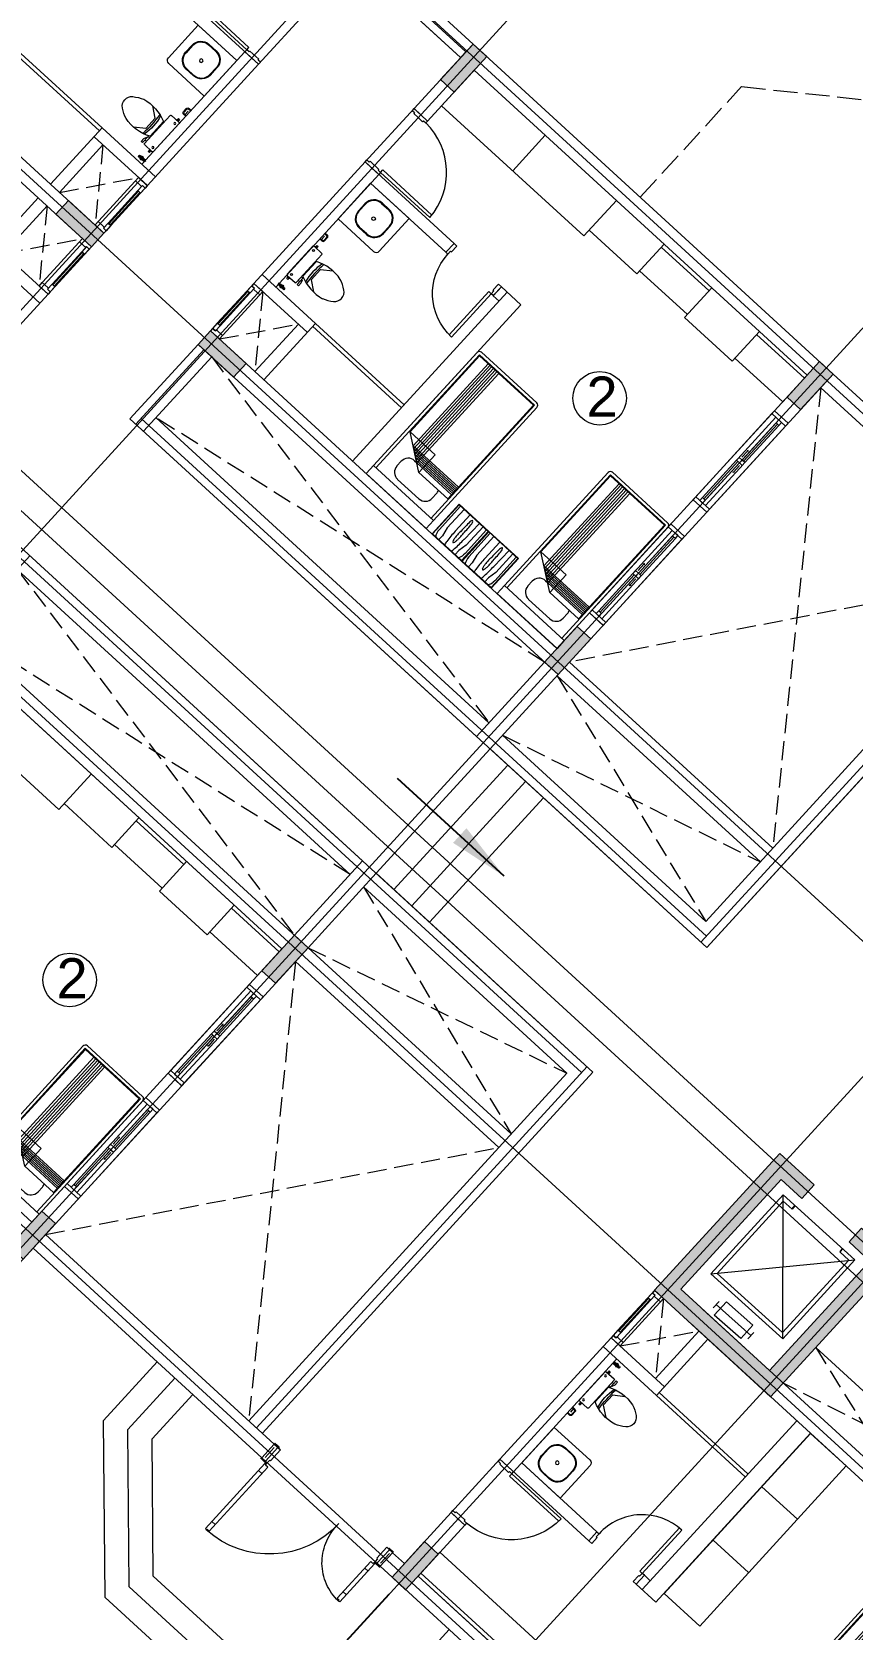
# Model space of a CAD drawing. Header units: metres. Extents: x 750 to 3116, y -341 to 1465.
# Drawn here: x 1597.87 to 1608.08, y 900.65 to 920.52 of the extents above; entities that cross this region are included whole.
import ezdxf
from ezdxf.enums import TextEntityAlignment as Align

# ---------------------------------------------------------------- set-up
doc = ezdxf.new("R2010")
doc.units = ezdxf.units.M
doc.linetypes.add('ACAD_ISO02W100', pattern=[15, 12, -3])
doc.linetypes.add('HIDDEN', pattern=[0.375, 0.25, -0.125])
for name, color, linetype, lineweight in [('A-Door', 254, 'Continuous', 5), ('Bathroom Door', 252, 'Continuous', 5), ('Bathroom fur', 252, 'Continuous', 5), ('Centre Line', 7, 'Continuous', 13), ('Column', 50, 'Continuous', 20), ('Cutout', 153, 'Continuous', 5), ('Door', 253, 'Continuous', 5), ('Furniture', 44, 'Continuous', 5), ('GUIDE LINE', 7, 'Continuous', 5), ('Hatch', 251, 'Continuous', 5), ('Hidden line', 251, 'Continuous', 5), ('Inverted beam', 252, 'Continuous', 5), ('Levels', 252, 'Continuous', 5), ('Railing', 190, 'Continuous', 5), ('S-DIM', 30, 'Continuous', 13), ('Wall ext', 20, 'Continuous', 18), ('WINDOW', 33, 'Continuous', 5)]:
    doc.layers.add(name, color=color, linetype=linetype, lineweight=lineweight)
doc.layers.add('Text', color=7, linetype='Continuous')
doc.styles.get("Standard").update_dxf_attribs({"font": 'arial.ttf'})
doc.styles.add('TEXT-DET', font='simplex.shx', dxfattribs={"width": 0.7})
doc.dimstyles.new('ISO-25', dxfattribs={"dimtxt": 2, "dimasz": 2, "dimexe": 1.25, "dimexo": 0.625, "dimgap": 1.5, "dimtad": 1, "dimtxsty": 'Standard', "dimblk": 'DOT', "dimcen": 1.5, "dimadec": 0, "dimazin": 0, "dimtfac": 1, "dimtmove": 0, "dimatfit": 3, "dimfxl": 0, "dimarcsym": 0})

# ---------------------------------------------------------------- blocks, each defined once
blk = doc.blocks.new('Water Closet')
at = {"layer": 'Bathroom fur', "linetype": 'ByBlock'}
for p, q in [((1886.217, 447.662), (1886.217, 447.713)), ((1886.239, 447.713), (1886.217, 447.713)), ((1886.239, 447.608), (1886.239, 447.713)), ((1886.264, 447.23), (1886.264, 447.703)), ((1886.407, 447.713), (1886.274, 447.713)), ((1886.39, 447.724), (1886.365, 447.724)), ((1886.365, 447.724), (1886.365, 447.715)), ((1886.39, 447.715), (1886.365, 447.715)), ((1886.387, 447.744), (1886.368, 447.744)), ((1886.368, 447.744), (1886.368, 447.724)), ((1886.387, 447.744), (1886.387, 447.724)), ((1886.39, 447.724), (1886.39, 447.715)), ((1886.416, 447.23), (1886.416, 447.703)), ((1886.152, 447.554), (1886.027, 447.644)), ((1886.152, 447.379), (1886.152, 447.554)), ((1886.217, 447.662), (1886.232, 447.625)), ((1886.232, 447.625), (1886.239, 447.625)), ((1886.239, 447.666), (1886.264, 447.666)), ((1886.239, 447.608), (1886.264, 447.608)), ((1886.256, 447.343), (1886.256, 447.59)), ((1886.152, 447.379), (1886.027, 447.288)), ((1886.407, 447.22), (1886.274, 447.22)), ((1886.365, 447.208), (1886.365, 447.218)), ((1886.39, 447.218), (1886.365, 447.218)), ((1886.39, 447.208), (1886.365, 447.208)), ((1886.368, 447.189), (1886.368, 447.208)), ((1886.387, 447.189), (1886.368, 447.189)), ((1886.387, 447.189), (1886.387, 447.208)), ((1886.39, 447.208), (1886.39, 447.218))]:
    blk.add_line(p, q, dxfattribs=at)
at = {"layer": 'Bathroom fur', "linetype": 'Continuous', "lineweight": -3}
for p, q in [((1886.331, 447.871), (1886.35, 447.871)), ((1886.331, 447.851), (1886.35, 447.851)), ((1886.364, 447.861), (1886.346, 447.861)), ((1886.364, 447.861), (1886.349, 447.87)), ((1886.364, 447.861), (1886.349, 447.853)), ((1886.364, 447.861), (1886.355, 447.877)), ((1886.364, 447.861), (1886.355, 447.846)), ((1886.364, 447.861), (1886.364, 447.879)), ((1886.364, 447.861), (1886.364, 447.879)), ((1886.364, 447.861), (1886.364, 447.879)), ((1886.364, 447.861), (1886.364, 447.879)), ((1886.364, 447.861), (1886.364, 447.879)), ((1886.364, 447.861), (1886.364, 447.879)), ((1886.364, 447.861), (1886.364, 447.879)), ((1886.364, 447.861), (1886.364, 447.879)), ((1886.364, 447.861), (1886.364, 447.879)), ((1886.364, 447.861), (1886.364, 447.879)), ((1886.364, 447.861), (1886.364, 447.879)), ((1886.364, 447.861), (1886.364, 447.879)), ((1886.364, 447.861), (1886.373, 447.877)), ((1886.364, 447.861), (1886.379, 447.87)), ((1886.364, 447.861), (1886.381, 447.861)), ((1886.364, 447.861), (1886.379, 447.853)), ((1886.364, 447.861), (1886.373, 447.846)), ((1886.364, 447.861), (1886.364, 447.844)), ((1886.378, 447.871), (1886.416, 447.871)), ((1886.378, 447.851), (1886.416, 447.851)), ((1886.416, 447.851), (1886.416, 447.871))]:
    blk.add_line(p, q, dxfattribs=at)
at = {"layer": 'Bathroom fur'}
for p, q in [((1886.416, 447.106), (1886.381, 447.106)), ((1886.356, 447.031), (1886.356, 447.081)), ((1886.366, 447.031), (1886.366, 447.081)), ((1886.416, 447.096), (1886.381, 447.096)), ((1886.416, 447.016), (1886.381, 447.016)), ((1886.416, 447.006), (1886.381, 447.006))]:
    blk.add_line(p, q, dxfattribs=at)
at = {"layer": 'Bathroom fur', "linetype": 'Continuous', "lineweight": -3}
blk.add_circle((1886.364, 447.861), 0.0175, dxfattribs=at)
at = {"layer": 'Bathroom fur', "linetype": 'ByBlock'}
for centre in [(1886.378, 447.669), (1886.378, 447.264)]:
    blk.add_circle(centre, 0.0123, dxfattribs=at)
for centre, radius, start, end in [((1886.274, 447.703), 0.00987, 90, 180), ((1886.407, 447.703), 0.00987, 0, 90), ((1885.835, 447.467), 0.119, 126.3794, 233.6206), ((1886.035, 447.208), 0.446, 109.2942, 127.2549), ((1886.017, 447.095), 0.55, 64.2321, 103.6755), ((1884.672, 447.479), 1.501, 353.4552, 5.5271), ((1885.552, 447.472), 0.65, 345.9276, 13.0204), ((1886.041, 447.728), 0.451, 232.2382, 250.1051), ((1886.017, 447.838), 0.55, 256.3245, 295.7679), ((1886.274, 447.23), 0.00987, 180, 270), ((1886.407, 447.23), 0.00987, 270, 0)]:
    blk.add_arc(centre, radius, start, end, dxfattribs=at)
at = {"layer": 'Bathroom fur', "linetype": 'Continuous', "lineweight": -3}
blk.add_arc((1886.331, 447.861), 0.01, 90.002, 270, dxfattribs=at)
at = {"layer": 'Bathroom fur'}
for centre, radius, start, end in [((1886.381, 447.081), 0.025, 90, 180), ((1886.381, 447.031), 0.025, 180, 270), ((1886.381, 447.081), 0.015, 90, 180), ((1886.381, 447.031), 0.015, 180, 270)]:
    blk.add_arc(centre, radius, start, end, dxfattribs=at)
at = {"layer": 'Bathroom fur', "style": 'TEXT-DET', "width": 0.6}
blk.add_text('1', height=0.06, dxfattribs=at).set_placement((1886.394, 447.07), align=Align.MIDDLE)
blk = doc.blocks.new('Bed')
at = {"layer": 'Furniture', "linetype": 'Continuous'}
for p, q in [((1878.327, 465.952), (1879.337, 465.952)), ((1878.327, 465.817), (1878.327, 465.952)), ((1879.337, 465.817), (1878.327, 465.817)), ((1878.327, 463.909), (1878.327, 465.817)), ((1878.367, 463.909), (1878.367, 465.817)), ((1879.297, 465.817), (1879.297, 463.909)), ((1879.337, 465.952), (1879.337, 465.817)), ((1879.337, 465.817), (1879.337, 463.909)), ((1878.525, 465.544), (1878.525, 465.624)), ((1878.642, 465.742), (1879.002, 465.742)), ((1879.12, 465.624), (1879.12, 465.544)), ((1878.377, 465.499), (1878.862, 465.499)), ((1878.377, 463.919), (1878.377, 465.499)), ((1878.962, 465.429), (1878.377, 465.429)), ((1878.992, 465.407), (1878.377, 465.407)), ((1879.022, 465.386), (1878.377, 465.386)), ((1878.862, 465.499), (1879.287, 465.199)), ((1878.862, 465.199), (1878.862, 465.499)), ((1878.962, 463.919), (1878.962, 465.429)), ((1879.002, 465.427), (1878.965, 465.427)), ((1878.992, 463.919), (1878.992, 465.407)), ((1879.022, 463.919), (1879.022, 465.386)), ((1879.052, 465.365), (1878.377, 465.365)), ((1879.082, 465.344), (1878.377, 465.344)), ((1879.112, 465.323), (1878.377, 465.323)), ((1879.142, 465.302), (1878.377, 465.302)), ((1879.287, 465.199), (1878.862, 465.199)), ((1879.052, 463.919), (1879.052, 465.365)), ((1879.082, 463.919), (1879.082, 465.344)), ((1879.112, 463.919), (1879.112, 465.323)), ((1879.142, 463.919), (1879.142, 465.302)), ((1879.287, 465.199), (1879.287, 463.919)), ((1879.297, 463.909), (1878.367, 463.909)), ((1879.297, 463.869), (1878.367, 463.869)), ((1879.287, 463.919), (1878.377, 463.919))]:
    blk.add_line(p, q, dxfattribs=at)
for centre, radius, start, end in [((1878.642, 465.624), 0.117, 90, 180), ((1879.002, 465.624), 0.117, 360, 90), ((1878.642, 465.544), 0.117, 180.0006, 202.5189), ((1879.002, 465.544), 0.117, 270, 0), ((1878.367, 463.909), 0.04, 180, 270), ((1879.297, 463.909), 0.04, 270, 0)]:
    blk.add_arc(centre, radius, start, end, dxfattribs=at)
blk = doc.blocks.new('Nightstand')
at = {"layer": 'Furniture'}
for p, q in [((1879.838, 464.54), (1879.838, 464.04)), ((1880.338, 464.54), (1879.838, 464.54)), ((1879.843, 464.535), (1879.843, 464.045)), ((1880.333, 464.535), (1879.843, 464.535)), ((1879.869, 464.442), (1879.871, 464.467)), ((1879.869, 464.045), (1879.869, 464.442)), ((1879.929, 464.358), (1879.951, 464.469)), ((1879.951, 464.469), (1879.951, 464.535)), ((1880.074, 464.444), (1880.068, 464.44)), ((1880.08, 464.44), (1880.074, 464.444)), ((1880.226, 464.469), (1880.226, 464.535)), ((1880.248, 464.358), (1880.226, 464.469)), ((1880.308, 464.442), (1880.305, 464.467)), ((1880.308, 464.045), (1880.308, 464.442)), ((1880.333, 464.045), (1880.333, 464.535)), ((1880.338, 464.04), (1880.338, 464.54)), ((1879.929, 464.045), (1879.929, 464.358)), ((1879.997, 464.32), (1879.991, 464.045)), ((1880.147, 464.32), (1880.147, 464.045)), ((1880.248, 464.045), (1880.248, 464.358)), ((1879.838, 464.04), (1880.338, 464.04)), ((1879.843, 464.045), (1880.333, 464.045)), ((1880.068, 464.081), (1880.074, 464.077)), ((1880.074, 464.077), (1880.08, 464.081))]:
    blk.add_line(p, q, dxfattribs=at)
for centre, radius, start, end in [((1880.021, 464.452), 0.15, 146.5657, 174.2856), ((1881.576, 464.32), 1.578, 174.0179, 180), ((1880.825, 464.399), 0.823, 170.5074, 174.0179), ((1880.395, 464.345), 0.343, 169.4757, 175.5997), ((1880.197, 464.382), 0.142, 155.8434, 169.4757), ((1879.951, 464.382), 0.142, 10.5243, 24.1566), ((1879.753, 464.345), 0.343, 4.4003, 10.5243), ((1879.315, 464.399), 0.828, 5.9821, 9.4446), ((1878.564, 464.32), 1.583, 0, 5.9821), ((1880.156, 464.452), 0.15, 5.7144, 33.4343), ((1880.715, 464.32), 0.664, 175.5997, 180), ((1880.715, 464.32), 0.664, 180, 184.4003), ((1886.298, 464.381), 6.246, 181.0259, 182.4606), ((1873.85, 464.381), 6.246, 357.5394, 358.9741), ((1879.433, 464.32), 0.664, 0, 4.4003), ((1879.433, 464.32), 0.664, 355.5997, 0), ((1880.197, 464.139), 0.142, 190.5243, 204.1566), ((1879.951, 464.139), 0.142, 335.8434, 349.4757)]:
    blk.add_arc(centre, radius, start, end, dxfattribs=at)
blk = doc.blocks.new('Wash bashin')
at = {"layer": 'Bathroom fur', "ltscale": 0.35}
for p, q in [((1884.067, 437.333), (1884.067, 437.883)), ((1884.117, 437.933), (1884.717, 437.933)), ((1884.717, 437.333), (1884.717, 437.933)), ((1884.067, 437.333), (1884.717, 437.333))]:
    blk.add_line(p, q, dxfattribs=at)
at = {"layer": 'Bathroom fur'}
for p, q in [((1884.327, 437.838), (1884.447, 437.838)), ((1884.327, 437.83), (1884.447, 437.83)), ((1884.177, 437.568), (1884.177, 437.688)), ((1884.185, 437.568), (1884.185, 437.688)), ((1884.589, 437.688), (1884.589, 437.568)), ((1884.597, 437.688), (1884.597, 437.568)), ((1884.447, 437.426), (1884.327, 437.426)), ((1884.447, 437.418), (1884.327, 437.418))]:
    blk.add_line(p, q, dxfattribs=at)
blk.add_circle((1884.392, 437.633), 0.0225, dxfattribs=at)
at = {"layer": 'Bathroom fur', "ltscale": 0.35}
blk.add_arc((1884.117, 437.883), 0.05, 90, 180, dxfattribs=at)
at = {"layer": 'Bathroom fur'}
for centre, radius, start, end in [((1884.327, 437.688), 0.15, 90, 180), ((1884.327, 437.688), 0.142, 90, 180), ((1884.447, 437.688), 0.15, 0, 90), ((1884.447, 437.688), 0.142, 0, 90), ((1884.327, 437.568), 0.15, 180, 270), ((1884.327, 437.568), 0.142, 180, 270), ((1884.447, 437.568), 0.15, 270, 0), ((1884.447, 437.568), 0.142, 270, 0)]:
    blk.add_arc(centre, radius, start, end, dxfattribs=at)
blk = doc.blocks.new('Door 900')
at = {"layer": 'A-Door'}
for points in [[(29934124, 12198491), (29934164, 12198491), (29934164, 12198476), (29934239, 12198476), (29934314, 12198476), (29934314, 12198491), (29934354, 12198491), (29934354, 12198524), (29934239, 12198524), (29934124, 12198524)], [(29934164, 12197672), (29934314, 12197672), (29934314, 12197658), (29934354, 12197658), (29934354, 12197624), (29934239, 12197624), (29934124, 12197624), (29934124, 12197658), (29934164, 12197658)]]:
    blk.add_lwpolyline(points, close=True, dxfattribs=at)
blk.add_lwpolyline([(29935187, 12197658), (29934354, 12197658), (29934354, 12197698), (29935185, 12197698)], dxfattribs=at)
blk.add_arc((29934327, 12197631), 860, 1.7769, 88.2024, dxfattribs=at)
blk = doc.blocks.new('Door1')
at = {"layer": 'Bathroom Door'}
for p, q in [((1900.586, 444.886), (1899.856, 444.886)), ((1900.586, 444.846), (1899.857, 444.846))]:
    blk.add_line(p, q, dxfattribs=at)
for points in [[(1900.736, 444.921), (1900.586, 444.921), (1900.586, 444.886), (1900.636, 444.886), (1900.636, 444.871), (1900.736, 444.871), (1900.736, 444.921)], [(1900.586, 444.886), (1900.586, 444.846)], [(1900.736, 444.121), (1900.586, 444.121), (1900.586, 444.156), (1900.636, 444.156), (1900.636, 444.171), (1900.736, 444.171), (1900.736, 444.121)]]:
    blk.add_lwpolyline(points, dxfattribs=at)
blk.add_arc((1900.586, 444.886), 0.73, 180, 270, dxfattribs=at)
blk = doc.blocks.new('WINODO1')
at = {"layer": 'WINDOW', "linetype": 'Continuous'}
for p, q in [((2471212540, 936769700), (2471212491, 936769700)), ((2471212491, 936769700), (2471212491, 936769470)), ((2471212540, 936769700), (2471212540, 936769470)), ((2471213991, 936769700), (2471213943, 936769700)), ((2471213943, 936769700), (2471213943, 936769470)), ((2471213991, 936769700), (2471213991, 936769470)), ((2471212540, 936769470), (2471212491, 936769470)), ((2471213991, 936769470), (2471213943, 936769470))]:
    blk.add_line(p, q, dxfattribs=at)
at = {"layer": 'WINDOW'}
for p, q in [((2471212540, 936769700), (2471213943, 936769700)), ((2471212588, 936769633), (2471213217, 936769633)), ((2471213241, 936769633), (2471213943, 936769633)), ((2471213241, 936769537), (2471212540, 936769537)), ((2471212540, 936769470), (2471213943, 936769470)), ((2471212588, 936769585), (2471213217, 936769585)), ((2471213193, 936769561), (2471213089, 936769561)), ((2471213266, 936769585), (2471213895, 936769585)), ((2471213266, 936769537), (2471213895, 936769537)), ((2471213290, 936769609), (2471213394, 936769609))]:
    blk.add_line(p, q, dxfattribs=at)
at = {"layer": 'WINDOW', "color": 4}
blk.add_line((2471212588, 936769609), (2471213217, 936769609), dxfattribs=at)
at = {"layer": 'WINDOW', "color": 4, "true_color": 0x1fffff}
blk.add_line((2471213266, 936769561), (2471213895, 936769561), dxfattribs=at)
at = {"layer": 'WINDOW'}
for points in [[(2471212540, 936769585), (2471212588, 936769585), (2471212588, 936769633), (2471212540, 936769633)], [(2471213217, 936769585), (2471213266, 936769585), (2471213266, 936769633), (2471213217, 936769633)], [(2471213406, 936769609), (2471213394, 936769616), (2471213394, 936769602)], [(2471213076, 936769561), (2471213089, 936769568), (2471213089, 936769554)], [(2471213217, 936769537), (2471213266, 936769537), (2471213266, 936769585), (2471213217, 936769585)], [(2471213895, 936769537), (2471213943, 936769537), (2471213943, 936769585), (2471213895, 936769585)]]:
    blk.add_lwpolyline(points, close=True, dxfattribs=at)
blk = doc.blocks.new('_Dot')
at = {"color": 0, "linetype": 'ByBlock', "lineweight": -2}
blk.add_line((-0.5, 0), (-1, 0), dxfattribs=at)
at = {"color": 0, "linetype": 'ByBlock', "const_width": 0.5}
blk.add_lwpolyline([(-0.25, 0, 1), (0.25, 0, 1)], format="xyb", close=True, dxfattribs=at)
blk = doc.blocks.new('700mm Door')
at = {"layer": 'Door'}
for points in [[(11493508.327, 4446107.926), (11493508.287, 4446107.926), (11493508.287, 4446107.776), (11493508.344, 4446107.776), (11493508.344, 4446107.868), (11493508.344, 4446107.88), (11493508.327, 4446107.88)], [(11493508.327, 4446107.88), (11493508.413, 4446107.88), (11493508.413, 4446107.926), (11493508.327, 4446107.926)], [(11493508.413, 4446107.891), (11493508.961, 4446107.891), (11493508.961, 4446107.914), (11493508.413, 4446107.914)], [(11493509.047, 4446107.88), (11493508.961, 4446107.88), (11493508.961, 4446107.926), (11493509.047, 4446107.926)], [(11493509.047, 4446107.926), (11493509.047, 4446107.88), (11493509.03, 4446107.88), (11493509.03, 4446107.868), (11493509.03, 4446107.776), (11493509.087, 4446107.776), (11493509.087, 4446107.926)]]:
    blk.add_lwpolyline(points, close=True, dxfattribs=at)
at = {"layer": 'Door', "color": 1}
blk.add_lwpolyline([(11493508.413, 4446107.88), (11493508.961, 4446107.88), (11493508.961, 4446107.926), (11493508.413, 4446107.926)], close=True, dxfattribs=at)
blk = doc.blocks.new('main door 2000')
at = {"layer": 'Door'}
for p, q in [((11493531.395, 4446004.375), (11493531.56, 4446004.375)), ((11493530.698, 4446004.326), (11493530.694, 4446004.307)), ((11493530.694, 4446004.307), (11493530.707, 4446004.307)), ((11493531.337, 4446004.326), (11493530.698, 4446004.326)), ((11493530.707, 4446004.307), (11493530.707, 4446004.271)), ((11493530.707, 4446004.271), (11493531.328, 4446004.271)), ((11493530.818, 4446004.271), (11493530.818, 4446004.326)), ((11493531.218, 4446004.271), (11493531.218, 4446004.326)), ((11493531.328, 4446004.271), (11493531.328, 4446004.307)), ((11493531.328, 4446004.307), (11493531.341, 4446004.307)), ((11493531.341, 4446004.307), (11493531.337, 4446004.326)), ((11493531.363, 4446004.317), (11493531.342, 4446004.317)), ((11493531.352, 4446004.307), (11493531.352, 4446004.328)), ((11493531.593, 4446004.342), (11493531.363, 4446004.342)), ((11493531.363, 4446004.342), (11493531.363, 4446004.31)), ((11493531.408, 4446004.31), (11493531.363, 4446004.31)), ((11493531.408, 4446004.31), (11493531.408, 4446004.297)), ((11493531.408, 4446004.297), (11493531.593, 4446004.297)), ((11493531.593, 4446004.342), (11493531.593, 4446004.297)), ((11493530.239, 4446002.475), (11493530.236, 4446002.494)), ((11493530.236, 4446002.494), (11493530.249, 4446002.494)), ((11493531.337, 4446002.475), (11493530.239, 4446002.475)), ((11493530.249, 4446002.494), (11493530.249, 4446002.531)), ((11493530.249, 4446002.531), (11493531.328, 4446002.531)), ((11493530.359, 4446002.531), (11493530.359, 4446002.475)), ((11493531.218, 4446002.531), (11493531.218, 4446002.475)), ((11493531.328, 4446002.531), (11493531.328, 4446002.494)), ((11493531.328, 4446002.494), (11493531.341, 4446002.494)), ((11493531.341, 4446002.494), (11493531.337, 4446002.475)), ((11493531.363, 4446002.484), (11493531.342, 4446002.484)), ((11493531.352, 4446002.494), (11493531.352, 4446002.473)), ((11493531.408, 4446002.491), (11493531.363, 4446002.491)), ((11493531.363, 4446002.459), (11493531.363, 4446002.491)), ((11493531.593, 4446002.459), (11493531.363, 4446002.459)), ((11493531.395, 4446002.427), (11493531.56, 4446002.427)), ((11493531.408, 4446002.491), (11493531.408, 4446002.504)), ((11493531.408, 4446002.504), (11493531.593, 4446002.504)), ((11493531.593, 4446002.459), (11493531.593, 4446002.504))]:
    blk.add_line(p, q, dxfattribs=at)
for points in [[(11493531.356, 4446004.397), (11493531.363, 4446004.397), (11493531.363, 4446004.326), (11493531.356, 4446004.326, -0.414214), (11493531.35, 4446004.332), (11493531.35, 4446004.391, -0.414214)], [(11493531.599, 4446004.397), (11493531.593, 4446004.397), (11493531.593, 4446004.326), (11493531.599, 4446004.326, 0.414214), (11493531.606, 4446004.332), (11493531.606, 4446004.391, 0.414214)], [(11493531.356, 4446002.397), (11493531.363, 4446002.397), (11493531.363, 4446002.475), (11493531.356, 4446002.475, 0.414214), (11493531.35, 4446002.469), (11493531.35, 4446002.404, 0.414214)], [(11493531.599, 4446002.397), (11493531.593, 4446002.397), (11493531.593, 4446002.475), (11493531.599, 4446002.475, -0.414214), (11493531.606, 4446002.469), (11493531.606, 4446002.404, -0.414214)]]:
    blk.add_lwpolyline(points, format="xyb", close=True, dxfattribs=at)
for centre, radius in [((11493531.352, 4446004.317), 0.00779), ((11493531.352, 4446004.317), 0.00519), ((11493531.352, 4446002.484), 0.00779), ((11493531.352, 4446002.484), 0.00519)]:
    blk.add_circle(centre, radius, dxfattribs=at)
at = {"layer": 'Door', "linetype": 'HIDDEN', "ltscale": 10}
for centre, radius, start, end in [((11493531.352, 4446004.317), 0.658, 180.9048, 271.8297), ((11493531.411, 4446002.485), 1.175, 90.1312, 179.5493)]:
    blk.add_arc(centre, radius, start, end, dxfattribs=at)
blk = doc.blocks.new('lift1')
at = {"layer": 'Hatch', "transparency": 33554687}
h = blk.add_hatch(color=256, dxfattribs=at)
h.dxf.hatch_style = 1
h.paths.add_polyline_path([(29921053, 12204431), (29920354, 12203626), (29920180, 12203777), (29920729, 12204408), (29919333, 12205622), (29919104, 12205358), (29918930, 12205509), (29919310, 12205946)])
h.paths.add_polyline_path([(29920180, 12203777), (29920354, 12203626), (29919768, 12202951), (29918024, 12204467), (29918405, 12204905), (29918579, 12204754), (29918349, 12204489), (29919745, 12203276)])
at = {"lineweight": 5}
for p, q in [((29919536, 12203651), (29919330, 12205430)), ((29920333, 12204556), (29918533, 12204526)), ((29920311, 12204167), (29919926, 12203735)), ((29920353, 12204131), (29920272, 12204201)), ((29919968, 12203699), (29919886, 12203770))]:
    blk.add_line(p, q, dxfattribs=at)
for p, q in [((29919194, 12205280), (29919238, 12205241)), ((29918669, 12204676), (29918707, 12204643))]:
    blk.add_line(p, q)
for points in [[(29920333, 12204556), (29919330, 12205430), (29918533, 12204526), (29919536, 12203651)], [(29920182, 12204188), (29919887, 12203861), (29920056, 12203714), (29920350, 12204041)]]:
    blk.add_lwpolyline(points, close=True, dxfattribs=at)
blk.add_lwpolyline([(29918707, 12204643), (29918610, 12204531), (29919531, 12203728), (29920256, 12204550), (29919335, 12205353), (29919238, 12205241)], dxfattribs=at)
at = {"layer": 'Column'}
blk.add_lwpolyline([(29918930, 12205509), (29919310, 12205946), (29921053, 12204431), (29919768, 12202951), (29918024, 12204467), (29918405, 12204905), (29918579, 12204754), (29918349, 12204489), (29919745, 12203276), (29920729, 12204408), (29919333, 12205622), (29919104, 12205358), (29918930, 12205509)], dxfattribs=at)
blk = doc.blocks.new('*D106')
at = {"layer": 'Defpoints', "color": 0, "transparency": 16777216}
for p in [(1602.512, 901.3), (1601.474, 900.167), (1603.788, 900.131)]:
    blk.add_point(p, dxfattribs=at)
at = {"layer": 'S-DIM', "color": 0, "lineweight": -2, "transparency": 16777216}
for p, q in [((1602.309, 901.079), (1601.272, 899.946)), ((1602.529, 899.201), (1601.695, 899.964)), ((1603.585, 899.91), (1602.547, 898.777))]:
    blk.add_line(p, q, dxfattribs=at)
at = {"layer": 'S-DIM', "color": 0, "lineweight": -2, "transparency": 16777216, "xscale": 0.3, "yscale": 0.3, "zscale": 0.3}
for p, rotation in [((1601.474, 900.167), 137.5109695067962), ((1602.75, 898.998), 317.5109695067962)]:
    blk.add_blockref('_Dot', p, dxfattribs=dict(at, rotation=rotation))
at = {"layer": 'S-DIM', "color": 0, "transparency": 16777216, "insert": (1602.457, 899.959), "char_height": 0.35, "attachment_point": 5, "rotation": 317.511}
blk.add_mtext('1,73', dxfattribs=at)

msp = doc.modelspace()

# ---------------------------------------------------------------- hatches: boundary and pattern name
at = {"layer": 'Hatch', "transparency": 33554687}
h = msp.add_hatch(color=256, dxfattribs=at)
h.dxf.hatch_style = 1
h.paths.add_polyline_path([(1646.175, 894.777), (1646.005, 894.932), (1645.846, 894.759), (1645.755, 894.659), (1645.6, 894.49), (1645.769, 894.334)])
h.paths.add_polyline_path([(1649.318, 898.209), (1649.149, 898.364), (1648.743, 897.922), (1648.913, 897.766)])
h.paths.add_polyline_path([(1652.587, 901.777), (1652.417, 901.933), (1652.384, 901.896), (1652.292, 901.796), (1652.012, 901.49), (1652.182, 901.335)])
h.paths.add_polyline_path([(1655.856, 905.346), (1655.686, 905.501), (1655.281, 905.059), (1655.45, 904.903)])
h.paths.add_polyline_path([(1659.124, 908.914), (1658.955, 909.07), (1658.549, 908.627), (1658.719, 908.472)])
h.paths.add_polyline_path([(1661.826, 912.752), (1661.67, 912.582), (1662.113, 912.177), (1662.268, 912.346)])
h.paths.add_polyline_path([(1657.785, 916.453), (1657.629, 916.284), (1658.072, 915.878), (1658.227, 916.048)])
h.paths.add_polyline_path([(1654.516, 912.885), (1654.361, 912.715), (1654.471, 912.614), (1654.803, 912.31), (1654.958, 912.479)])
h.paths.add_polyline_path([(1652.746, 914.506), (1652.591, 914.336), (1653.033, 913.931), (1653.189, 914.1)])
h.paths.add_polyline_path([(1651.542, 909.297), (1651.372, 909.453), (1650.967, 909.01), (1651.137, 908.855)])
h.paths.add_polyline_path([(1650.045, 910.668), (1649.875, 910.824), (1649.47, 910.381), (1649.64, 910.226)])
h.paths.add_polyline_path([(1647.979, 905.748), (1647.823, 905.578), (1647.934, 905.477), (1648.266, 905.173), (1648.421, 905.342)])
h.paths.add_polyline_path([(1646.541, 907.065), (1646.209, 907.369), (1646.053, 907.199), (1646.496, 906.794), (1646.651, 906.963)])
h.paths.add_polyline_path([(1645.004, 902.16), (1644.835, 902.315), (1644.43, 901.873), (1644.599, 901.718)])
h.paths.add_polyline_path([(1643.632, 903.668), (1643.463, 903.823), (1643.058, 903.381), (1643.227, 903.225)])
h.paths.add_polyline_path([(1641.441, 898.611), (1641.286, 898.441), (1641.728, 898.036), (1641.884, 898.205)])
h.paths.add_polyline_path([(1640.114, 899.826), (1639.944, 899.982), (1639.539, 899.539), (1639.709, 899.384)])
h.paths.add_polyline_path([(1636.735, 896.359), (1636.403, 896.663), (1636.247, 896.493), (1636.69, 896.088), (1636.845, 896.258)])
h.paths.add_polyline_path([(1631.152, 901.975), (1630.982, 902.13), (1630.577, 901.688), (1630.746, 901.532)])
h.paths.add_polyline_path([(1634.17, 905.27), (1634.001, 905.426), (1633.595, 904.983), (1633.765, 904.828)])
h.paths.add_polyline_path([(1637.689, 909.112), (1637.519, 909.267), (1637.114, 908.825), (1637.284, 908.669)])
h.paths.add_polyline_path([(1640.833, 912.544), (1640.663, 912.699), (1640.258, 912.257), (1640.427, 912.101), (1640.461, 912.138), (1640.552, 912.238)])
h.paths.add_polyline_path([(1644.101, 916.112), (1643.932, 916.268), (1643.527, 915.825), (1643.696, 915.67)])
h.paths.add_polyline_path([(1646.999, 919.275), (1647.09, 919.375), (1647.245, 919.545), (1647.076, 919.7), (1646.67, 919.257), (1646.84, 919.102)])
h.paths.add_polyline_path([(1636.008, 916.712), (1635.839, 916.868), (1635.433, 916.425), (1635.603, 916.27)])
h.paths.add_polyline_path([(1631.525, 920.819), (1631.369, 920.649), (1631.48, 920.548), (1631.812, 920.244), (1631.967, 920.414)])
h.paths.add_polyline_path([(1628.676, 917.368), (1628.506, 917.523), (1628.101, 917.081), (1628.27, 916.925)])
h.paths.add_polyline_path([(1632.989, 913.417), (1632.82, 913.572), (1632.415, 913.129), (1632.584, 912.974)])
h.paths.add_polyline_path([(1629.471, 909.575), (1629.301, 909.73), (1628.896, 909.288), (1629.066, 909.133)])
h.paths.add_polyline_path([(1624.987, 913.682), (1624.832, 913.512), (1625.274, 913.107), (1625.43, 913.277)])
h.paths.add_polyline_path([(1626.327, 906.143), (1626.157, 906.298), (1626.124, 906.262), (1626.032, 906.162), (1625.752, 905.856), (1625.922, 905.701)])
h.paths.add_polyline_path([(1621.719, 910.113), (1621.563, 909.944), (1621.674, 909.842), (1622.006, 909.538), (1622.161, 909.708)])
h.paths.add_polyline_path([(1619.949, 911.734), (1619.794, 911.565), (1620.236, 911.16), (1620.391, 911.329), (1620.281, 911.43)])
h.paths.add_polyline_path([(1623.218, 915.303), (1623.062, 915.133), (1623.505, 914.728), (1623.66, 914.898)])
h.paths.add_polyline_path([(1626.486, 918.871), (1626.331, 918.702), (1626.773, 918.297), (1626.929, 918.466)])
h.paths.add_polyline_path([(1622.117, 922.874), (1621.962, 922.704), (1622.404, 922.299), (1622.56, 922.468)])
h.paths.add_polyline_path([(1619.143, 919.286), (1618.973, 919.441), (1618.568, 918.999), (1618.738, 918.844)])
h.paths.add_polyline_path([(1615.874, 915.718), (1615.705, 915.873), (1615.299, 915.43), (1615.469, 915.275)])
h.paths.add_polyline_path([(1612.731, 912.285), (1612.561, 912.441), (1612.156, 911.998), (1612.325, 911.843)])
h.paths.add_polyline_path([(1617.373, 908.033), (1617.203, 908.189), (1616.798, 907.746), (1616.967, 907.591)])
h.paths.add_polyline_path([(1618.745, 906.526), (1618.575, 906.681), (1618.17, 906.239), (1618.339, 906.083)])
h.paths.add_polyline_path([(1623.058, 902.574), (1622.889, 902.73), (1622.483, 902.287), (1622.653, 902.132)])
h.paths.add_polyline_path([(1619.915, 899.142), (1619.745, 899.298), (1619.34, 898.855), (1619.509, 898.7)])
h.paths.add_polyline_path([(1615.181, 902.976), (1615.026, 902.807), (1615.468, 902.401), (1615.624, 902.571)])
h.paths.add_polyline_path([(1613.411, 904.597), (1613.256, 904.428), (1613.699, 904.022), (1613.854, 904.192)])
h.paths.add_polyline_path([(1609.042, 908.599), (1608.887, 908.43), (1609.329, 908.025), (1609.485, 908.194)])
h.paths.add_polyline_path([(1610.143, 901.029), (1609.987, 900.859), (1610.43, 900.454), (1610.585, 900.624)])
h.paths.add_polyline_path([(1607.566, 897.328), (1607.397, 897.483), (1606.992, 897.041), (1607.161, 896.885)])
h.paths.add_polyline_path([(1602.924, 901.58), (1602.755, 901.735), (1602.35, 901.293), (1602.519, 901.137)])
h.paths.add_polyline_path([(1604.823, 912.966), (1604.653, 913.121), (1604.495, 912.948), (1604.403, 912.849), (1604.248, 912.679), (1604.418, 912.524)])
h.paths.add_polyline_path([(1607.842, 916.262), (1607.672, 916.417), (1607.267, 915.975), (1607.436, 915.819)])
h.paths.add_polyline_path([(1603.528, 920.213), (1603.358, 920.368), (1602.953, 919.926), (1603.123, 919.771)])
h.paths.add_polyline_path([(1600.09, 916.8), (1599.934, 916.63), (1600.377, 916.225), (1600.532, 916.395)])
h.paths.add_polyline_path([(1602.031, 921.584), (1601.861, 921.74), (1601.456, 921.297), (1601.626, 921.142)])
h.paths.add_polyline_path([(1596.087, 927.028), (1595.918, 927.184), (1595.513, 926.741), (1595.682, 926.586)])
h.paths.add_polyline_path([(1592.944, 923.596), (1592.774, 923.752), (1592.369, 923.309), (1592.538, 923.154)])
h.paths.add_polyline_path([(1598.32, 918.421), (1598.164, 918.251), (1598.607, 917.846), (1598.762, 918.016)])
h.paths.add_polyline_path([(1595.619, 914.584), (1595.449, 914.739), (1595.044, 914.297), (1595.213, 914.141)])
h.paths.add_polyline_path([(1589.675, 920.028), (1589.505, 920.183), (1589.1, 919.741), (1589.27, 919.585)])
h.paths.add_polyline_path([(1586.406, 916.459), (1586.237, 916.615), (1585.831, 916.172), (1586.001, 916.017)])
h.paths.add_polyline_path([(1592.225, 910.879), (1591.782, 911.284), (1591.627, 911.114), (1592.07, 910.709)])
h.paths.add_polyline_path([(1593.995, 909.258), (1593.552, 909.663), (1593.397, 909.493), (1593.839, 909.088)])
h.paths.add_polyline_path([(1596.821, 913.231), (1596.666, 913.062), (1597.108, 912.657), (1597.263, 912.826)])
h.paths.add_polyline_path([(1601.304, 909.125), (1601.135, 909.28), (1600.729, 908.838), (1600.899, 908.682)])
h.paths.add_polyline_path([(1598.161, 905.693), (1597.991, 905.848), (1597.586, 905.405), (1597.755, 905.25)])
h.paths.add_polyline_path([(1594.892, 902.124), (1594.722, 902.279), (1594.317, 901.837), (1594.487, 901.682)])
h.paths.add_polyline_path([(1590.578, 906.075), (1590.408, 906.231), (1590.003, 905.788), (1590.173, 905.633)])
h.paths.add_polyline_path([(1589.081, 907.447), (1588.912, 907.602), (1588.506, 907.159), (1588.676, 907.004)])
h.paths.add_polyline_path([(1583.138, 912.891), (1582.968, 913.046), (1582.563, 912.604), (1582.732, 912.448)])
h.paths.add_polyline_path([(1579.869, 909.322), (1579.699, 909.477), (1579.294, 909.035), (1579.464, 908.88)])
h.paths.add_polyline_path([(1585.245, 904.147), (1585.09, 903.977), (1585.532, 903.572), (1585.687, 903.742)])
h.paths.add_polyline_path([(1587.015, 902.526), (1586.859, 902.356), (1587.302, 901.951), (1587.457, 902.121)])
h.paths.add_polyline_path([(1582.669, 900.446), (1582.499, 900.601), (1582.094, 900.159), (1582.263, 900.003)])
h.paths.add_polyline_path([(1576.725, 905.89), (1576.556, 906.045), (1576.15, 905.603), (1576.32, 905.448)])
h.paths.add_polyline_path([(1591.748, 898.692), (1591.579, 898.847), (1591.42, 898.674), (1591.329, 898.574), (1591.173, 898.405), (1591.343, 898.249)])
h.paths.add_polyline_path([(1561.743, 900.657), (1561.574, 900.813), (1561.169, 900.37), (1561.339, 900.215)])
h.paths.add_polyline_path([(1566.286, 905.63), (1566.116, 905.785), (1565.712, 905.342), (1565.882, 905.187)])
h.paths.add_polyline_path([(1570.833, 910.605), (1570.663, 910.76), (1570.258, 910.317), (1570.428, 910.162)])
h.paths.add_polyline_path([(1575.254, 915.444), (1574.811, 915.849), (1574.656, 915.679), (1575.099, 915.275)])
h.paths.add_polyline_path([(1579.283, 920.744), (1579.128, 920.574), (1579.571, 920.169), (1579.726, 920.339)])
h.paths.add_polyline_path([(1568.934, 921.47), (1568.764, 921.625), (1568.36, 921.182), (1568.529, 921.027)])
h.paths.add_polyline_path([(1564.388, 916.494), (1564.218, 916.649), (1563.813, 916.206), (1563.983, 916.051)])
h.paths.add_polyline_path([(1559.841, 911.518), (1559.672, 911.673), (1559.267, 911.23), (1559.437, 911.075)])
h.paths.add_polyline_path([(1557.524, 908.982), (1557.211, 909.269), (1557.211, 909.269), (1557.196, 909.283), (1557.081, 909.387), (1556.926, 909.217), (1557.369, 908.813)])
h.paths.add_polyline_path([(1555.295, 906.542), (1555.125, 906.698), (1554.721, 906.255), (1554.89, 906.099)])
h.paths.add_polyline_path([(1552.096, 913.942), (1551.941, 913.772), (1551.941, 913.772), (1552.384, 913.368), (1552.539, 913.538)])
h.paths.add_polyline_path([(1554.583, 916.323), (1554.413, 916.478), (1554.008, 916.035), (1554.178, 915.88)])
h.paths.add_polyline_path([(1559.129, 921.299), (1558.959, 921.454), (1558.555, 921.011), (1558.724, 920.856)])
h.paths.add_polyline_path([(1563.675, 926.275), (1563.506, 926.43), (1563.101, 925.987), (1563.271, 925.832)])
h.paths.add_polyline_path([(1567.853, 931.188), (1567.698, 931.018), (1568.141, 930.613), (1568.296, 930.783)])

# ---------------------------------------------------------------- linework, layer by layer
at = {"layer": 'Bathroom fur'}
for p, q in [((1598.707, 919.287), (1597.6, 920.3)), ((1598.74, 919.324), (1597.634, 920.337)), ((1601.395, 916.893), (1602.501, 915.879)), ((1601.361, 916.856), (1602.467, 915.843)), ((1605.64, 903.553), (1606.746, 902.54)), ((1605.674, 903.59), (1606.78, 902.577))]:
    msp.add_line(p, q, dxfattribs=at)
at = {"layer": 'Centre Line', "color": 30, "true_color": 0xf26722}
for p, q in [((1625.068, 900.327), (1594.365, 928.45)), ((1627.497, 928.577), (1600.408, 899.003)), ((1628.773, 927.408), (1601.684, 897.834)), ((1621.799, 896.758), (1591.097, 924.881)), ((1603.973, 923.874), (1580.152, 897.869)), ((1619.935, 894.724), (1589.233, 922.847)), ((1605.469, 922.503), (1581.649, 896.498)), ((1618.531, 893.19), (1587.828, 921.313)), ((1609.783, 918.552), (1585.963, 892.546)), ((1615.262, 889.621), (1584.559, 917.744))]:
    msp.add_line(p, q, dxfattribs=at)
at = {"layer": 'Centre Line', "color": 3, "true_color": 0x1fff1f}
msp.add_lwpolyline([(1560.568, 936.238), (1582.572, 916.083), (1588.732, 922.807), (1612.323, 901.198), (1624.767, 914.784), (1647.479, 893.98)], dxfattribs=at)
at = {"layer": 'Column'}
for points in [[(1602.953, 919.926), (1603.358, 920.368), (1603.528, 920.213), (1603.123, 919.771), (1602.953, 919.926)], [(1598.32, 918.421), (1598.762, 918.016), (1598.607, 917.846), (1598.164, 918.251), (1598.32, 918.421)], [(1600.09, 916.8), (1600.532, 916.395), (1600.377, 916.225), (1599.934, 916.63), (1600.09, 916.8)], [(1607.267, 915.975), (1607.672, 916.417), (1607.842, 916.262), (1607.436, 915.819), (1607.267, 915.975)], [(1604.248, 912.679), (1604.653, 913.121), (1604.823, 912.966), (1604.418, 912.524), (1604.248, 912.679)], [(1600.729, 908.838), (1601.135, 909.28), (1601.304, 909.125), (1600.899, 908.682), (1600.729, 908.838)], [(1597.586, 905.405), (1597.991, 905.848), (1598.161, 905.693), (1597.755, 905.25), (1597.586, 905.405)], [(1602.35, 901.293), (1602.755, 901.735), (1602.924, 901.58), (1602.519, 901.137), (1602.35, 901.293)]]:
    msp.add_lwpolyline(points, dxfattribs=at)
at = {"layer": 'Cutout', "linetype": 'ACAD_ISO02W100', "ltscale": 0.02}
for p, q in [((1598.75, 919.112), (1598.652, 918.117)), ((1598.209, 918.522), (1599.192, 918.707)), ((1598.054, 918.353), (1597.956, 917.358)), ((1597.514, 917.763), (1598.496, 917.947)), ((1600.741, 917.289), (1600.643, 916.293)), ((1600.2, 916.699), (1601.183, 916.883)), ((1600.104, 916.475), (1603.556, 911.923)), ((1607.686, 916.092), (1607.09, 910.362)), ((1604.248, 912.679), (1599.412, 915.719)), ((1597.683, 913.832), (1601.135, 909.28)), ((1610.216, 913.775), (1604.56, 912.679)), ((1601.827, 910.036), (1596.991, 913.076)), ((1604.405, 912.509), (1606.256, 909.451)), ((1603.726, 911.768), (1606.935, 910.192)), ((1601.996, 909.88), (1603.834, 906.807)), ((1601.304, 909.125), (1604.526, 907.563)), ((1601.149, 908.955), (1600.566, 903.239)), ((1598.036, 905.556), (1603.679, 906.638)), ((1605.729, 904.76), (1605.631, 903.765)), ((1605.189, 904.17), (1606.171, 904.355)), ((1607.624, 904.149), (1608.799, 902.26)), ((1609.204, 902.702), (1607.219, 903.707))]:
    msp.add_line(p, q, dxfattribs=at)
at = {"layer": 'Furniture'}
for p, q in [((1602.967, 919.601), (1604.737, 917.98)), ((1596.43, 912.464), (1598.2, 910.843)), ((1606.18, 900.685), (1608.004, 902.676))]:
    msp.add_line(p, q, dxfattribs=at)
for points in [[(1607.517, 916.247), (1603.373, 920.043), (1602.967, 919.601)], [(1603.852, 918.791), (1604.257, 919.233)], [(1604.737, 917.98), (1605.142, 918.422)], [(1604.805, 918.054), (1605.398, 917.51), (1605.736, 917.879)], [(1605.702, 917.842), (1606.296, 917.298)], [(1605.432, 917.547), (1606.026, 917.003)], [(1606.33, 917.335), (1605.992, 916.966), (1606.585, 916.422), (1606.923, 916.791)], [(1606.889, 916.754), (1607.483, 916.211)], [(1606.619, 916.459), (1607.213, 915.916), (1607.517, 916.247)], [(1600.979, 909.11), (1596.835, 912.906), (1596.43, 912.464)], [(1598.2, 910.843), (1598.605, 911.285)], [(1598.267, 910.917), (1598.861, 910.373), (1599.199, 910.742)], [(1599.165, 910.705), (1599.758, 910.161), (1599.792, 910.198)], [(1598.895, 910.41), (1599.488, 909.866)], [(1599.792, 910.198), (1599.454, 909.829), (1600.048, 909.285), (1600.386, 909.654)], [(1600.352, 909.617), (1600.946, 909.074)], [(1600.082, 909.322), (1600.675, 908.779), (1600.979, 909.11)], [(1607.561, 903.081), (1605.738, 901.09), (1606.18, 900.685)], [(1608.004, 902.676), (1607.561, 903.081)], [(1607.396, 902.013), (1606.953, 902.418)], [(1606.788, 901.349), (1606.346, 901.754)], [(1602.675, 901.307), (1602.708, 901.344), (1604.367, 899.824)]]:
    msp.add_lwpolyline(points, dxfattribs=at)
msp.add_lwpolyline([(1604.334, 899.787), (1602.675, 901.307), (1602.945, 901.602), (1604.604, 900.082)], close=True, dxfattribs=at)
at = {"layer": 'GUIDE LINE'}
for centre in [(1604.934, 915.961), (1598.336, 908.723)]:
    msp.add_circle(centre, 0.333, dxfattribs=at)
at = {"layer": 'Hatch'}
for points in [[(1603.504, 900.235), (1602.838, 899.508), (1600.638, 899.334), (1598.779, 901.038), (1598.759, 903.244), (1599.425, 903.971)], [(1603.283, 900.438), (1602.697, 899.798), (1600.745, 899.644), (1599.078, 901.171), (1599.06, 903.129), (1599.646, 903.769)], [(1603.062, 900.64), (1602.555, 900.087), (1600.851, 899.953), (1599.376, 901.304), (1599.361, 903.013), (1599.868, 903.566)]]:
    msp.add_lwpolyline(points, dxfattribs=at)
at = {"layer": 'Hidden line'}
for p, q in [((1600.687, 920.117), (1601.295, 920.781)), ((1602.015, 918.902), (1602.623, 919.565)), ((1599.192, 918.707), (1598.652, 918.117)), ((1599.303, 918.606), (1598.762, 918.016)), ((1598.496, 917.947), (1597.956, 917.358)), ((1598.607, 917.846), (1598.067, 917.256)), ((1600.63, 917.39), (1600.09, 916.8)), ((1600.741, 917.289), (1600.2, 916.699)), ((1606.935, 910.192), (1604.405, 912.509)), ((1607.09, 910.362), (1604.56, 912.679)), ((1603.834, 906.807), (1601.304, 909.125)), ((1603.679, 906.638), (1601.149, 908.955)), ((1605.618, 904.861), (1605.078, 904.271)), ((1605.729, 904.76), (1605.189, 904.17)), ((1607.624, 904.149), (1609.204, 902.702)), ((1603.085, 902.096), (1603.693, 902.76))]:
    msp.add_line(p, q, dxfattribs=at)
at = {"layer": 'Hidden line', "linetype": 'ACAD_ISO02W100', "ltscale": 0.025}
for p, q in [((1605.44, 918.462), (1606.7, 919.838)), ((1606.7, 919.838), (1613.511, 919.115))]:
    msp.add_line(p, q, dxfattribs=at)
at = {"layer": 'Inverted beam'}
for p, q in [((1607.686, 916.092), (1610.533, 913.484)), ((1607.842, 916.262), (1610.689, 913.654)), ((1603.401, 911.754), (1604.248, 912.679)), ((1603.57, 911.598), (1604.418, 912.524)), ((1601.135, 909.28), (1601.982, 910.205)), ((1601.304, 909.125), (1602.152, 910.05)), ((1598.036, 905.556), (1600.883, 902.948)), ((1597.88, 905.387), (1600.727, 902.779)), ((1600.727, 902.779), (1600.883, 902.948))]:
    msp.add_line(p, q, dxfattribs=at)
for points in [[(1602.031, 921.584), (1603.358, 920.368), (1603.203, 920.199), (1601.876, 921.415), (1602.031, 921.584)], [(1603.401, 911.754), (1599.087, 915.705), (1599.934, 916.63), (1600.104, 916.475), (1599.256, 915.55)], [(1603.556, 911.923), (1599.412, 915.719)], [(1601.982, 910.205), (1597.668, 914.157), (1596.821, 913.231), (1596.991, 913.076), (1597.838, 914.001)], [(1597.683, 913.832), (1601.827, 910.036)], [(1603.726, 911.768), (1606.256, 909.451), (1610.216, 913.775)], [(1610.386, 913.619), (1606.27, 909.126), (1603.57, 911.598)], [(1600.735, 903.083), (1604.851, 907.577), (1602.152, 910.05)], [(1601.996, 909.88), (1604.526, 907.563), (1600.566, 903.239)]]:
    msp.add_lwpolyline(points, dxfattribs=at)
at = {"layer": 'Levels'}
for p, q in [((1603.57, 911.598), (1602.152, 910.05)), ((1603.791, 911.396), (1602.373, 909.847)), ((1604.013, 911.193), (1602.594, 909.645)), ((1604.234, 910.99), (1602.815, 909.442)), ((1600.727, 902.779), (1602.202, 901.428))]:
    msp.add_line(p, q, dxfattribs=at)
at = {"layer": 'Railing'}
for p, q in [((1601.943, 921.488), (1603.27, 920.273)), ((1601.876, 921.415), (1603.203, 920.199)), ((1599.087, 915.705), (1599.934, 916.63)), ((1599.161, 915.638), (1600.008, 916.563)), ((1599.087, 915.705), (1606.27, 909.126)), ((1599.228, 915.711), (1606.264, 909.267)), ((1597.668, 914.157), (1604.851, 907.577)), ((1597.675, 914.015), (1604.71, 907.571)), ((1606.196, 909.193), (1610.312, 913.687)), ((1606.27, 909.126), (1610.386, 913.619)), ((1600.661, 903.151), (1604.778, 907.645)), ((1600.735, 903.083), (1604.851, 907.577))]:
    msp.add_line(p, q, dxfattribs=at)
at = {"layer": 'Wall ext'}
for p, q in [((1598.762, 918.016), (1592.819, 923.46)), ((1598.607, 917.846), (1592.663, 923.29)), ((1599.581, 921.131), (1600.687, 920.117)), ((1599.48, 921.02), (1600.416, 920.162)), ((1599.234, 918.872), (1600.518, 920.273)), ((1602.623, 919.565), (1603.358, 920.368)), ((1603.358, 920.368), (1607.842, 916.262)), ((1600.687, 920.117), (1599.303, 918.606)), ((1602.792, 919.41), (1603.373, 920.043)), ((1607.517, 916.247), (1603.373, 920.043)), ((1602.792, 919.41), (1602.623, 919.565)), ((1598.099, 918.624), (1598.74, 919.324)), ((1598.74, 919.324), (1599.404, 918.716)), ((1598.209, 918.522), (1598.75, 919.112)), ((1598.639, 919.214), (1599.303, 918.606)), ((1602.015, 918.902), (1600.63, 917.39)), ((1603.121, 917.888), (1602.015, 918.902)), ((1600.901, 917.345), (1602.184, 918.746)), ((1597.302, 917.753), (1597.943, 918.454)), ((1603.019, 917.778), (1602.083, 918.636)), ((1597.514, 917.763), (1598.054, 918.353)), ((1597.403, 917.864), (1598.067, 917.256)), ((1598.762, 918.016), (1598.607, 917.846)), ((1603.019, 917.778), (1603.121, 917.888)), ((1597.302, 917.753), (1597.965, 917.146)), ((1601.395, 916.893), (1600.731, 917.5)), ((1601.294, 916.782), (1600.63, 917.39)), ((1601.859, 915.179), (1603.784, 917.28)), ((1603.609, 917.237), (1603.711, 917.348)), ((1603.954, 917.125), (1603.711, 917.348)), ((1598.067, 917.256), (1596.682, 915.745)), ((1602.029, 915.023), (1603.954, 917.125)), ((1603.683, 917.17), (1603.609, 917.237)), ((1600.643, 916.293), (1601.183, 916.883)), ((1600.753, 916.192), (1601.395, 916.893)), ((1600.09, 916.8), (1599.934, 916.63)), ((1600.09, 916.8), (1604.403, 912.849)), ((1599.934, 916.63), (1604.418, 912.524)), ((1604.403, 912.849), (1607.517, 916.247)), ((1604.418, 912.524), (1607.842, 916.262)), ((1607.112, 915.805), (1607.281, 915.65)), ((1606.098, 914.699), (1606.268, 914.544)), ((1605.822, 914.397), (1605.991, 914.242)), ((1604.809, 913.291), (1604.978, 913.136)), ((1596.821, 913.231), (1601.304, 909.125)), ((1600.979, 909.11), (1596.666, 913.062)), ((1591.343, 898.249), (1601.304, 909.125)), ((1597.866, 905.711), (1600.979, 909.11)), ((1600.574, 908.668), (1600.744, 908.513)), ((1599.561, 907.562), (1599.731, 907.406)), ((1599.284, 907.26), (1599.454, 907.105)), ((1598.271, 906.154), (1598.441, 905.999)), ((1606.216, 904.626), (1610.143, 901.029)), ((1605.631, 903.765), (1606.171, 904.355)), ((1606.061, 904.456), (1609.987, 900.859)), ((1603.693, 902.76), (1605.078, 904.271)), ((1605.64, 903.553), (1604.977, 904.161)), ((1605.742, 903.663), (1605.078, 904.271)), ((1605.64, 903.553), (1606.282, 904.253)), ((1605.146, 904.005), (1603.863, 902.604)), ((1607.388, 903.24), (1605.463, 901.139)), ((1607.558, 903.085), (1605.633, 900.983)), ((1604.799, 901.746), (1603.693, 902.76)), ((1604.901, 901.857), (1603.964, 902.715)), ((1603.085, 902.096), (1602.35, 901.293)), ((1603.255, 901.94), (1603.085, 902.096)), ((1603.255, 901.94), (1602.675, 901.307)), ((1604.901, 901.857), (1604.799, 901.746)), ((1602.202, 901.428), (1602.357, 901.597)), ((1602.357, 901.597), (1602.505, 901.462)), ((1602.202, 901.428), (1602.35, 901.293)), ((1602.35, 901.293), (1607.161, 896.885)), ((1607.147, 897.21), (1602.675, 901.307)), ((1605.491, 901.317), (1605.389, 901.206)), ((1605.633, 900.983), (1605.389, 901.206)), ((1605.564, 901.249), (1605.491, 901.317))]:
    msp.add_line(p, q, dxfattribs=at)

# ---------------------------------------------------------------- block references
at = {"xscale": -1}
for p, rotation in [((525.714, 2532.785), 137.5109696397398), ((2680.109, -711.228), 317.5109696396338)]:
    msp.add_blockref('Bed', p, dxfattribs=dict(at, rotation=rotation))
at = {"rotation": 137.5109696397391}
for name, p in [('Bed', (3302.591, -10.777)), ('Bed', (3304.221, -12.27)), ('Nightstand', (3303.194, -13.244)), ('Nightstand', (3303.563, -13.582)), ('Bed', (3297.684, -19.407))]:
    msp.add_blockref(name, p, dxfattribs=at)
at = {"xscale": -0.001, "yscale": 0.001, "zscale": 0.001, "rotation": 6.515594439841745}
msp.add_blockref('lift1', (32718.293, -7825.49), dxfattribs=at)
at = {"layer": 'A-Door', "yscale": 0.001, "zscale": 0.001}
for p, xscale, rotation in [((15435.437, -28293.468), -0.001, 317.510969639692), ((-28710.482, 12143.268), 0.001, 317.5109696396549), ((-12231.056, 30116.345), -0.0009999999999999996, 137.510969639692)]:
    msp.add_blockref('Door 900', p, dxfattribs=dict(at, xscale=xscale, rotation=rotation))
at = {"layer": 'Bathroom Door'}
for p, rotation in [((643.229, -780.466), 47.51096963990266), ((2561.152, 2603.343), 227.5109696397967)]:
    msp.add_blockref('Door1', p, dxfattribs=dict(at, rotation=rotation))
at = {"layer": 'Bathroom Door', "xscale": -1, "rotation": 227.5109696395762}
msp.add_blockref('Door1', (-8.227, -183.746), dxfattribs=at)
at = {"layer": 'Bathroom fur', "xscale": -1}
for name, p, rotation in [('Wash bashin', (506.01, 2515.685), 137.5109696397398), ('Water Closet', (510.723, 2523.346), 137.5109696397398), ('Water Closet', (2693.658, -700.469), 317.5109696396338), ('Wash bashin', (2698.371, -692.808), 317.5109696396338)]:
    msp.add_blockref(name, p, dxfattribs=dict(at, rotation=rotation))
at = {"layer": 'Bathroom fur', "rotation": 137.5109696397391}
for name, p in [('Wash bashin', (3287.282, -31.902)), ('Water Closet', (3294.502, -26.536))]:
    msp.add_blockref(name, p, dxfattribs=at)
at = {"layer": 'Cutout', "xscale": -1, "rotation": 227.5109616917831}
for p in [(-11040270.759, -5471350.792), (-11040271.454, -5471351.552)]:
    msp.add_blockref('700mm Door', p, dxfattribs=at)
at = {"layer": 'Cutout', "rotation": 47.51106027023705}
for p in [(-4483071.242, -11477599.283), (-4483066.254, -11477611.812)]:
    msp.add_blockref('700mm Door', p, dxfattribs=at)
at = {"layer": 'Door', "xscale": -1, "rotation": 227.5109696223165}
msp.add_blockref('main door 2000', (-11040205.806, -5471455.853), dxfattribs=at)
at = {"layer": 'WINDOW', "linetype": 'Continuous', "xscale": 0.001, "yscale": 0.001, "zscale": 0.001, "rotation": 47.51096963974634}
for p in [(-976791.779, -2454114.067), (-976793.069, -2454115.475), (-976798.317, -2454121.204), (-976799.606, -2454122.612)]:
    msp.add_blockref('WINODO1', p, dxfattribs=at)

# ---------------------------------------------------------------- texts
at = {"layer": 'Text', "color": 30, "true_color": 0xf26722, "char_height": 0.5, "attachment_point": 1}
for insert in [(1604.77, 916.231), (1598.172, 908.994)]:
    msp.add_mtext_dynamic_manual_height_columns('2', width=3.12418, gutter_width=12.5, heights=[0], dxfattribs=dict(at, insert=insert))

# ---------------------------------------------------------------- dimensions: what is measured, and where the dimension line sits
at = {"layer": 'S-DIM'}
dim = msp.add_aligned_dim(p1=(1603.788, 900.131), p2=(1602.512, 901.3), distance=1.537, dimstyle='ISO-25', override={"dimtxt": 0.35, "dimasz": 0.3, "dimexe": 0.3, "dimexo": 0.3, "dimgap": 0.3}, dxfattribs=at)
dim.commit()
dim.dimension.update_dxf_attribs({"geometry": '*D106', "text_midpoint": (1602.457, 899.959)})

# ---------------------------------------------------------------- leaders
msp.add_leader([(1603.746, 910.014), (1602.419, 911.229)], dimstyle='ISO-25', override={"dimasz": 0.75})

doc.saveas('drawing.dxf')
